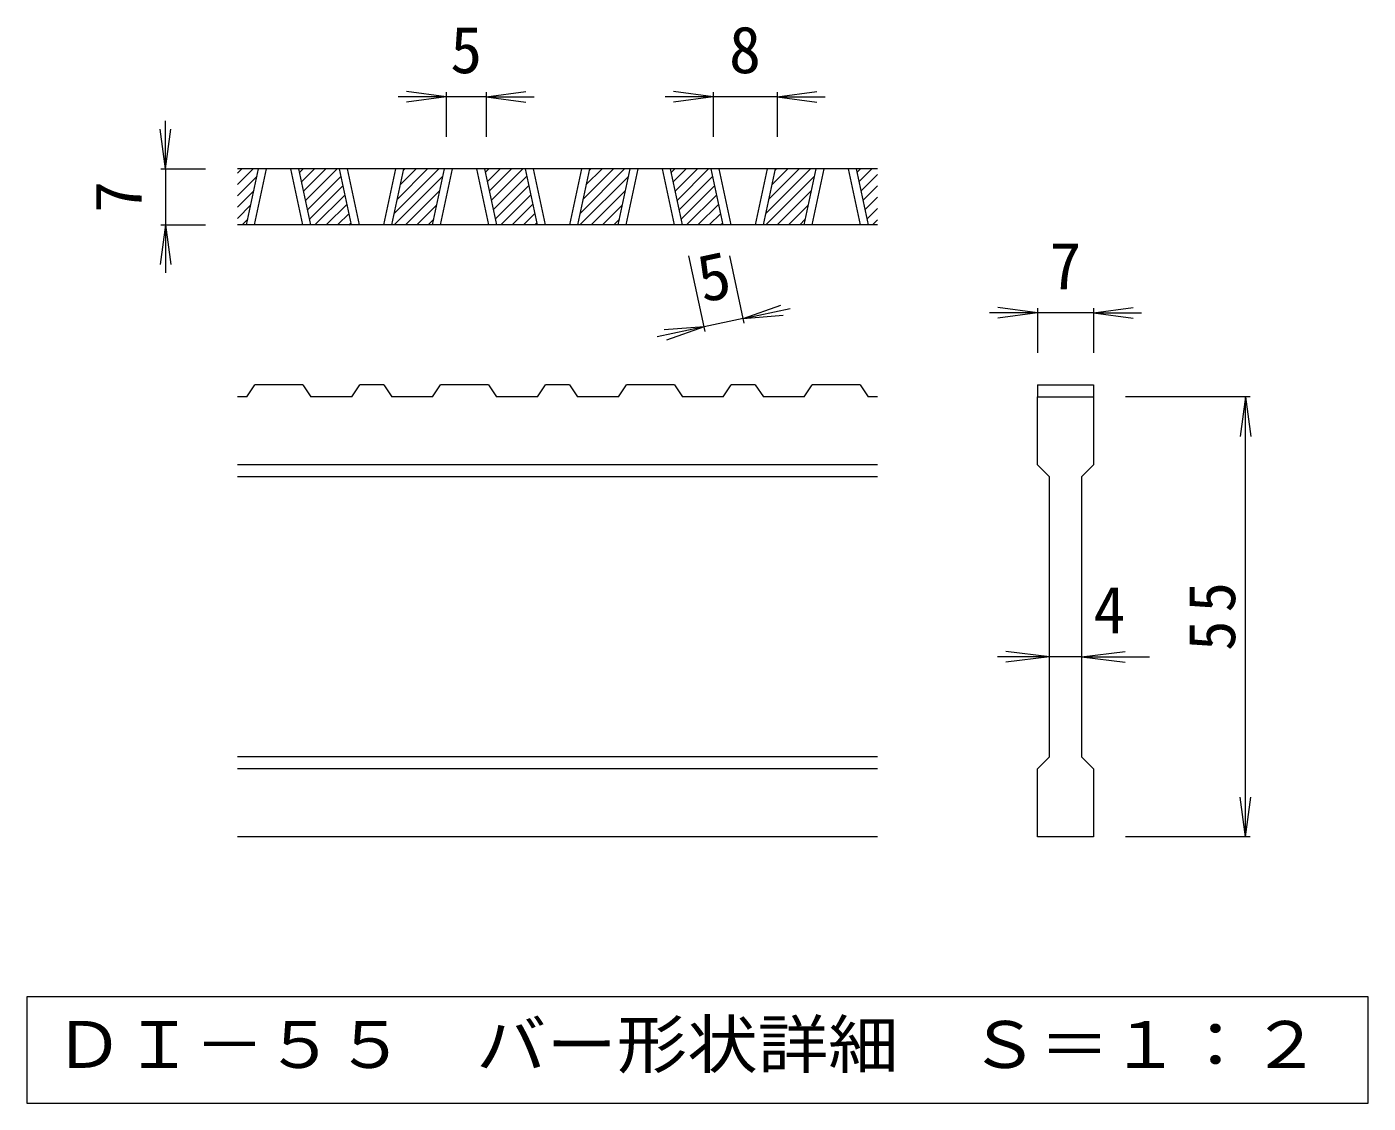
# Model space of a CAD drawing. Units: millimetres on the paper, enlarged 6 times, with parts at other scales. Extents: x -1108 to 1079, y -823 to 794.
# Drawn here: x 576 to 1079, y -226 to 177 of the extents above; entities that cross this region are included whole.
import ezdxf
from ezdxf.enums import TextEntityAlignment as Align

# ---------------------------------------------------------------- set-up
doc = ezdxf.new("R2010")
doc.units = ezdxf.units.MM
doc.header["$LTSCALE"] = 6
doc.layers.add('D-0_通り芯', color=3, linetype='Continuous', lineweight=9)
doc.layers.add('D-4_寸法', color=7, linetype='Continuous', lineweight=9)
doc.styles.add('ＭＳ ゴシック', font='')
doc.styles.get('ＭＳ ゴシック').set_extended_font_data('MS Gothic')

msp = doc.modelspace()

# ---------------------------------------------------------------- linework, layer by layer
at = {"layer": 'D-0_通り芯'}
for p, q in [((895.127, 123.883), (655.127, 123.883)), ((655.127, 122.298), (656.711, 123.883)), ((655.127, 118.056), (660.954, 123.883)), ((655.127, 113.813), (662.48, 121.167)), ((658.568, 102.882), (663.062, 123.883)), ((661.568, 102.882), (666.062, 123.883)), ((675.062, 123.883), (679.556, 102.882)), ((678.062, 123.883), (682.556, 102.882)), ((678.354, 122.516), (679.721, 123.883)), ((679.102, 119.021), (683.964, 123.883)), ((679.85, 115.526), (688.206, 123.883)), ((680.598, 112.031), (692.449, 123.883)), ((681.346, 108.537), (693.981, 121.172)), ((697.895, 102.882), (693.401, 123.883)), ((700.895, 102.882), (696.401, 123.883)), ((714.389, 123.883), (709.895, 102.882)), ((717.401, 123.883), (712.907, 102.882)), ((713.799, 107.049), (730.633, 123.883)), ((713.875, 102.882), (732.16, 121.167)), ((714.954, 112.446), (726.39, 123.883)), ((716.109, 117.844), (722.148, 123.883)), ((717.264, 123.242), (717.905, 123.883)), ((728.247, 102.882), (732.741, 123.883)), ((731.247, 102.882), (735.741, 123.883)), ((744.741, 123.883), (749.235, 102.882)), ((747.741, 123.883), (752.235, 102.882)), ((748.033, 122.516), (749.4, 123.883)), ((748.781, 119.021), (753.643, 123.883)), ((749.529, 115.526), (757.886, 123.883)), ((750.277, 112.031), (762.128, 123.883)), ((751.025, 108.537), (763.66, 121.172)), ((767.574, 102.882), (763.08, 123.883)), ((770.574, 102.882), (766.08, 123.883)), ((784.068, 123.883), (779.574, 102.882)), ((787.08, 123.883), (782.586, 102.882)), ((783.478, 107.049), (800.312, 123.883)), ((783.555, 102.882), (801.839, 121.167)), ((784.633, 112.446), (796.069, 123.883)), ((785.788, 117.844), (791.827, 123.883)), ((786.943, 123.242), (787.584, 123.883)), ((797.926, 102.882), (802.42, 123.883)), ((800.926, 102.882), (805.42, 123.883)), ((814.42, 123.883), (818.914, 102.882)), ((817.42, 123.883), (821.914, 102.882)), ((817.713, 122.516), (819.08, 123.883)), ((818.46, 119.021), (823.322, 123.883)), ((819.208, 115.526), (827.565, 123.883)), ((819.956, 112.031), (831.808, 123.883)), ((820.704, 108.537), (833.34, 121.172)), ((837.254, 102.882), (832.76, 123.883)), ((840.254, 102.882), (835.76, 123.883)), ((853.748, 123.883), (849.254, 102.882)), ((856.76, 123.883), (852.266, 102.882)), ((853.157, 107.049), (869.991, 123.883)), ((853.234, 102.882), (871.518, 121.167)), ((854.312, 112.446), (865.749, 123.883)), ((855.467, 117.844), (861.506, 123.883)), ((856.623, 123.242), (857.263, 123.883)), ((867.605, 102.882), (872.099, 123.883)), ((870.605, 102.882), (875.099, 123.883)), ((884.099, 123.883), (888.593, 102.882)), ((887.099, 123.883), (891.593, 102.882)), ((887.392, 122.516), (888.759, 123.883)), ((888.14, 119.021), (893.002, 123.883)), ((888.888, 115.526), (895.127, 121.765)), ((655.127, 109.57), (661.325, 115.769)), ((682.093, 105.042), (694.729, 117.677)), ((718.118, 102.882), (731.005, 115.769)), ((751.773, 105.042), (764.408, 117.677)), ((787.797, 102.882), (800.684, 115.769)), ((821.452, 105.042), (834.088, 117.677)), ((857.476, 102.882), (870.363, 115.769)), ((889.635, 112.031), (895.127, 117.522)), ((684.177, 102.882), (695.477, 114.183)), ((688.419, 102.882), (696.225, 110.688)), ((753.856, 102.882), (765.156, 114.183)), ((758.099, 102.882), (765.904, 110.688)), ((823.535, 102.882), (834.835, 114.183)), ((827.778, 102.882), (835.583, 110.688)), ((890.383, 108.537), (895.127, 113.28)), ((655.127, 105.328), (660.17, 110.371)), ((692.662, 102.882), (696.973, 107.193)), ((722.361, 102.882), (729.849, 110.371)), ((762.341, 102.882), (766.652, 107.193)), ((792.04, 102.882), (799.529, 110.371)), ((832.021, 102.882), (836.331, 107.193)), ((861.719, 102.882), (869.208, 110.371)), ((891.131, 105.042), (895.127, 109.037)), ((895.127, 102.882), (655.127, 102.882)), ((656.924, 102.882), (659.015, 104.974)), ((696.905, 102.882), (697.721, 103.698)), ((726.603, 102.882), (728.694, 104.974)), ((766.584, 102.882), (767.4, 103.698)), ((796.282, 102.882), (798.374, 104.974)), ((836.263, 102.882), (837.079, 103.698)), ((865.962, 102.882), (868.053, 104.974)), ((893.215, 102.882), (895.127, 104.794)), ((658.62, 38.383), (661.62, 42.882)), ((679.608, 42.882), (661.62, 42.882)), ((679.608, 42.882), (682.608, 38.383)), ((697.947, 38.383), (700.947, 42.882)), ((709.947, 42.882), (700.947, 42.882)), ((709.947, 42.882), (712.959, 38.383)), ((728.299, 38.383), (731.299, 42.882)), ((749.287, 42.882), (731.299, 42.882)), ((749.287, 42.882), (752.287, 38.383)), ((767.627, 38.383), (770.627, 42.882)), ((779.627, 42.882), (770.627, 42.882)), ((779.627, 42.882), (782.639, 38.383)), ((797.978, 38.383), (800.978, 42.882)), ((818.966, 42.882), (800.978, 42.882)), ((818.966, 42.882), (821.966, 38.383)), ((837.306, 38.383), (840.306, 42.882)), ((849.306, 42.882), (840.306, 42.882)), ((849.306, 42.882), (852.318, 38.383)), ((867.657, 38.383), (870.657, 42.882)), ((888.645, 42.882), (870.657, 42.882)), ((888.645, 42.882), (891.645, 38.383)), ((955.127, 42.882), (955.127, 38.383)), ((658.62, 38.383), (655.127, 38.383)), ((697.947, 38.383), (682.608, 38.383)), ((728.299, 38.383), (712.959, 38.383)), ((767.627, 38.383), (752.287, 38.383)), ((797.978, 38.383), (782.639, 38.383)), ((837.306, 38.383), (821.966, 38.383)), ((867.657, 38.383), (852.318, 38.383)), ((895.127, 38.383), (891.645, 38.383)), ((955.127, 38.383), (976.126, 38.383)), ((955.127, 12.883), (955.127, 38.383)), ((976.126, 38.383), (976.126, 12.883)), ((895.127, 12.883), (655.127, 12.883)), ((955.127, 12.883), (959.626, 8.383)), ((971.626, 8.383), (976.126, 12.883)), ((895.127, 8.383), (655.127, 8.383)), ((959.626, -96.617), (959.626, 8.383)), ((971.626, 8.383), (971.626, -96.617)), ((895.127, -96.617), (655.127, -96.617)), ((955.127, -101.117), (959.626, -96.617)), ((971.626, -96.617), (976.126, -101.117)), ((895.127, -101.117), (655.127, -101.117)), ((955.127, -126.617), (955.127, -101.117)), ((976.126, -101.117), (976.126, -126.617)), ((895.127, -126.617), (655.127, -126.617)), ((976.126, -126.617), (955.127, -126.617))]:
    msp.add_line(p, q, dxfattribs=at)
msp.add_lwpolyline([(955.127, 42.882), (976.126, 42.882), (976.126, 38.383)], dxfattribs=at)
at = {"layer": 'D-0_通り芯', "color": 7}
msp.add_lwpolyline([(576.134, -186.617), (576.134, -226.488), (1079.119, -226.488), (1079.119, -186.617)], close=True, dxfattribs=at)
at = {"layer": 'D-4_寸法'}
for p, q in [((733.426, 150.883), (718.554, 152.841)), ((733.426, 152.683), (733.426, 135.883)), ((748.426, 150.883), (763.298, 152.841)), ((748.426, 152.683), (748.426, 135.883)), ((833.445, 150.883), (818.573, 152.841)), ((833.445, 152.683), (833.445, 135.883)), ((857.445, 150.883), (872.316, 152.841)), ((857.445, 152.683), (857.445, 135.883)), ((733.426, 150.883), (715.426, 150.883)), ((733.426, 150.883), (718.554, 148.925)), ((748.426, 150.883), (733.426, 150.883)), ((748.426, 150.883), (763.298, 148.925)), ((748.426, 150.883), (766.426, 150.883)), ((833.445, 150.883), (815.445, 150.883)), ((833.445, 150.883), (818.573, 148.925)), ((857.445, 150.883), (833.445, 150.883)), ((857.445, 150.883), (872.316, 148.925)), ((857.445, 150.883), (875.445, 150.883)), ((628.127, 123.883), (628.127, 141.883)), ((628.127, 123.883), (626.169, 138.754)), ((628.127, 123.883), (630.084, 138.754)), ((626.327, 123.883), (643.127, 123.883)), ((628.127, 123.883), (628.127, 102.882)), ((628.127, 102.882), (626.169, 88.011)), ((626.327, 102.882), (643.127, 102.882)), ((628.127, 102.882), (630.084, 88.011)), ((628.127, 102.882), (628.127, 84.882)), ((830.47, 62.902), (824.399, 91.269)), ((845.138, 66.041), (839.739, 91.269)), ((844.761, 67.801), (858.894, 72.827)), ((844.761, 67.801), (862.363, 71.567)), ((955.127, 69.882), (940.255, 71.84)), ((955.127, 71.682), (955.127, 54.882)), ((976.126, 69.882), (990.998, 71.84)), ((976.126, 71.682), (976.126, 54.882)), ((844.761, 67.801), (830.093, 64.662)), ((844.761, 67.801), (859.713, 68.998)), ((955.127, 69.882), (937.127, 69.882)), ((955.127, 69.882), (940.255, 67.925)), ((976.126, 69.882), (955.127, 69.882)), ((976.126, 69.882), (990.998, 67.925)), ((976.126, 69.882), (994.126, 69.882)), ((830.093, 64.662), (812.492, 60.895)), ((830.093, 64.662), (815.141, 63.464)), ((830.093, 64.662), (815.96, 59.635)), ((1034.926, 38.383), (988.126, 38.383)), ((1033.126, 38.383), (1031.169, 23.511)), ((1033.126, 38.383), (1035.084, 23.511)), ((1033.126, -126.617), (1033.126, 38.383)), ((959.626, -59.117), (940.126, -59.117)), ((959.626, -59.117), (943.255, -57.159)), ((959.626, -59.117), (943.255, -61.075)), ((971.626, -59.117), (959.626, -59.117)), ((971.626, -59.117), (987.998, -57.159)), ((971.626, -59.117), (987.998, -61.075)), ((971.626, -59.117), (997.126, -59.117)), ((1033.126, -126.617), (1031.169, -111.746)), ((1033.126, -126.617), (1035.084, -111.746)), ((1034.926, -126.617), (988.126, -126.617))]:
    msp.add_line(p, q, dxfattribs=at)

# ---------------------------------------------------------------- texts
at = {"layer": 'D-0_通り芯', "color": 2, "style": 'ＭＳ ゴシック', "width": 1.1}
msp.add_text('ＤＩ－５５\u3000バー形状詳細\u3000Ｓ＝１：２', height=17.6, dxfattribs=at).set_placement((586.126, -218.553), align=Align.BOTTOM_LEFT)
at = {"layer": 'D-4_寸法', "color": 2, "style": 'ＭＳ ゴシック'}
for s, p in [('5', (734.926, 154.483)), ('8', (839.445, 154.483)), ('7', (959.626, 73.482)), ('4', (976.126, -55.517))]:
    msp.add_text(s, height=17.6, dxfattribs=at).set_placement(p, align=Align.BOTTOM_LEFT)
for s, rotation, p in [('7', 90, (624.527, 107.383)), ('5', 12.079, (830.807, 68.496))]:
    msp.add_text(s, height=17.6, rotation=rotation, dxfattribs=at).set_placement(p, align=Align.BOTTOM_LEFT)
at = {"layer": 'D-4_寸法', "color": 2, "insert": (1029.526, -56.867), "char_height": 17.6, "attachment_point": 7, "rotation": 90, "style": 'ＭＳ ゴシック'}
msp.add_mtext('\\T1.27;\\W0.95;55', dxfattribs=at)

doc.saveas('drawing.dxf')
